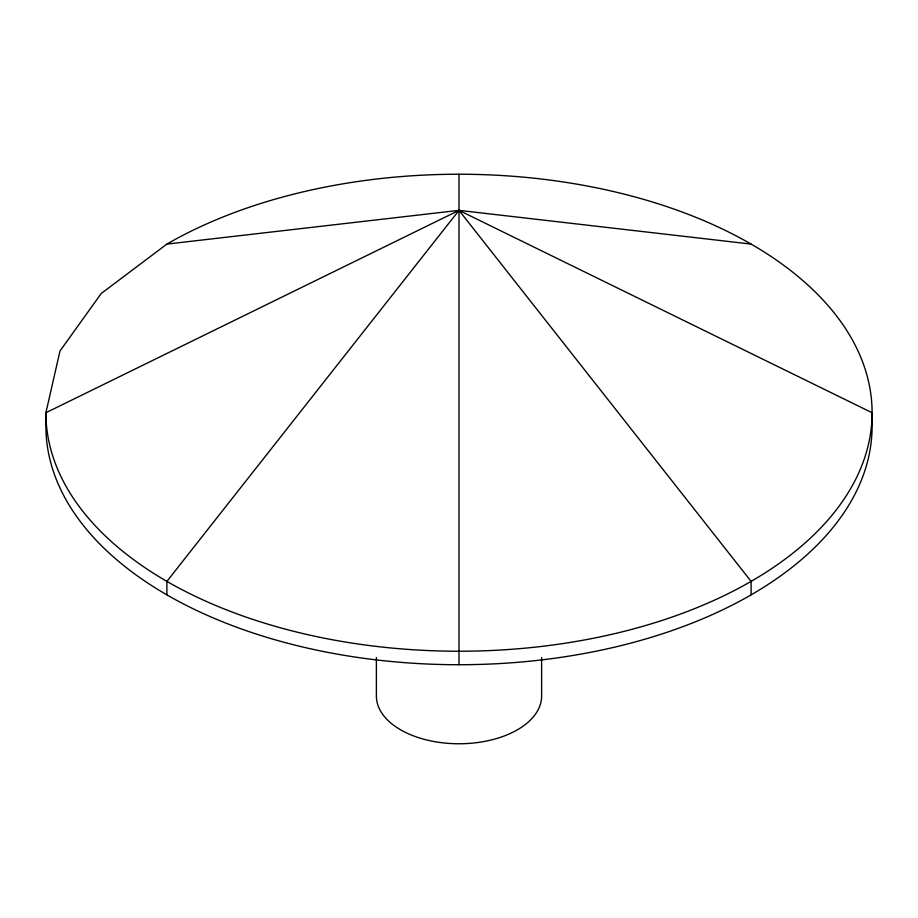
<?xml version="1.0" encoding="UTF-8"?>
<svg xmlns="http://www.w3.org/2000/svg" width="918" height="918" viewBox="0 0 918 918"><rect width="100%" height="100%" fill="white"/><g stroke="black" fill="none" stroke-linecap="round" stroke-linejoin="round"><path stroke-width="1.38" d="M166.892 244.085L101.244 293.485L59.98 351.009L45.9 412.733L45.9 426.227A413.1 238.496 0 0 0 459 664.724A413.1 238.496 0 0 0 872.1 426.227L872.1 412.733L459 210.36L166.892 244.085A413.1 238.496 0 0 1 816.756 293.485A413.1 238.496 0 0 1 565.913 643.105A413.1 238.496 0 0 1 45.9 412.733L459 210.36L751.108 244.085M751.108 594.875L751.108 581.381L459 210.36L166.892 581.381L166.892 594.875M541.62 657.517L541.62 696.062A82.62 47.702 0 0 1 459 743.764A82.62 47.702 0 0 1 376.38 696.062L376.38 657.517M459 174.236L459 664.724"/></g></svg>
